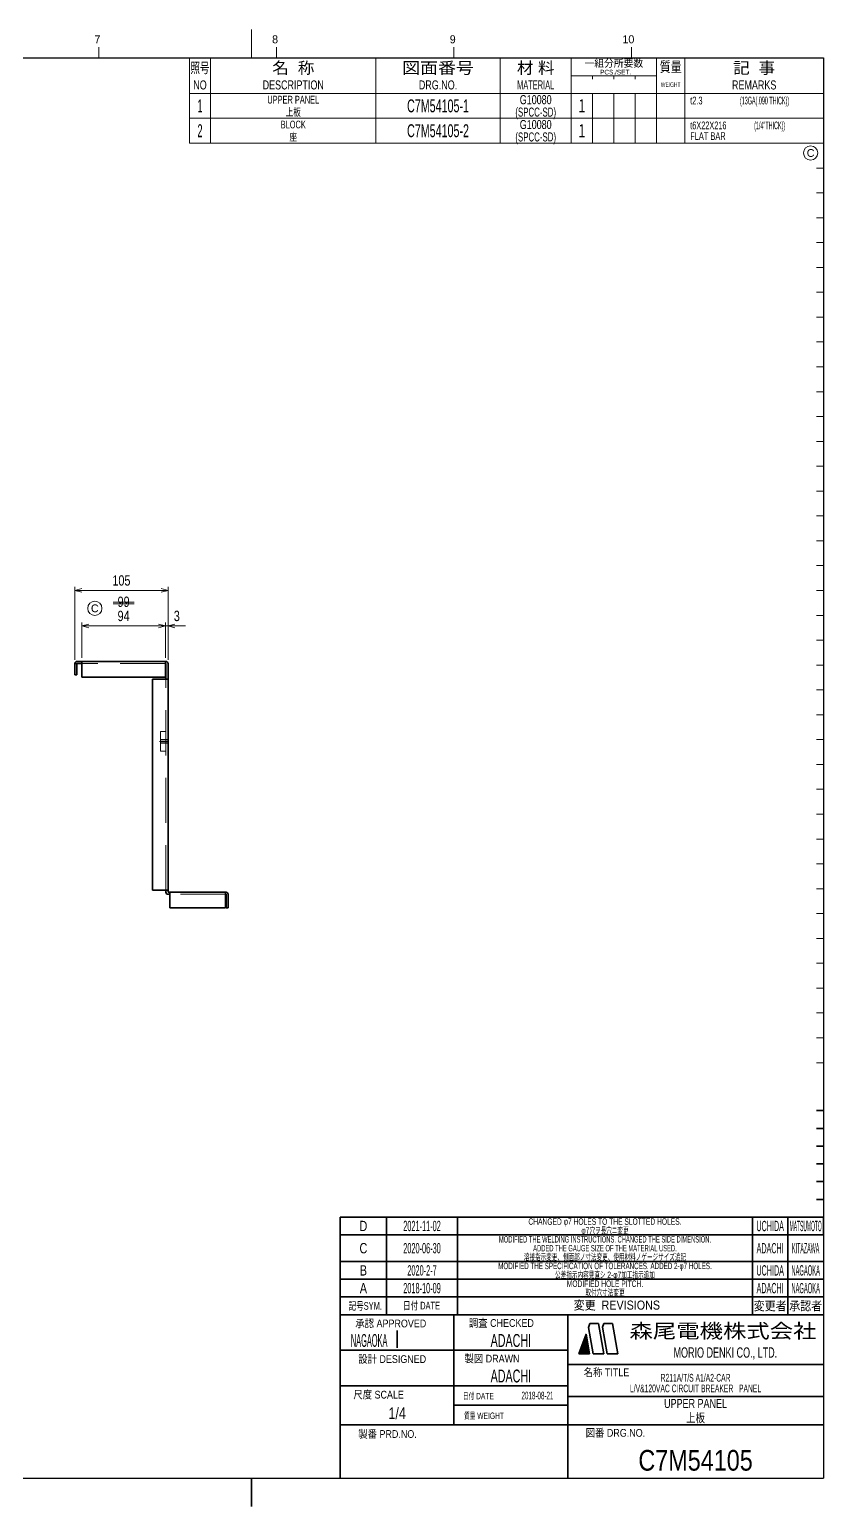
# Model space of a CAD drawing. Header units: millimetres. Extents: x 7 to 587, y 2 to 418.
# Drawn here: x 363.5 to 587, y 2 to 418 of the extents above; entities that cross this region are included whole.
import ezdxf
from ezdxf.enums import TextEntityAlignment as Align

# ---------------------------------------------------------------- set-up
doc = ezdxf.new("R2010")
doc.units = ezdxf.units.MM
doc.linetypes.add('DASHDOT', pattern=[25.3, 12.7, -6.3, 0, -6.3])
doc.linetypes.add('DASHED', pattern=[19, 12.7, -6.3])
for name, color, linetype in [('GR1_04', 7, 'Continuous'), ('GR1_05', 7, 'Continuous'), ('GR1_06', 7, 'Continuous'), ('GR1_16', 7, 'Continuous'), ('図面枠C7M', 7, 'Continuous'), ('表題、部品表_01', 7, 'Continuous'), ('表題、部品表_02', 7, 'Continuous'), ('表題、部品表_03', 7, 'Continuous'), ('表題、部品表_Layer1', 7, 'Continuous')]:
    doc.layers.add(name, color=color, linetype=linetype)
doc.styles.add('HG丸ｺﾞｼｯｸM-PRO', font='')
doc.styles.get('HG丸ｺﾞｼｯｸM-PRO').set_extended_font_data('HG丸ｺﾞｼｯｸM-PRO')

# ---------------------------------------------------------------- blocks, each defined once
blk = doc.blocks.new('BLKF024')
at = {"layer": '図面枠C7M', "color": 3, "linetype": 'Continuous', "lineweight": 35}
for p, q in [((30.067393, 143.236108), (30.09438, 143.263095)), ((30.188706, 143.216), (30.264271, 143.291564)), ((30.310019, 143.195891), (30.434161, 143.320033)), ((30.431331, 143.175782), (30.604052, 143.348503)), ((30.552644, 143.155673), (30.773942, 143.376972)), ((30.673956, 143.135565), (30.943833, 143.405441)), ((30.795269, 143.115456), (31.113723, 143.43391)), ((30.916582, 143.095347), (31.283614, 143.462379)), ((31.037894, 143.075238), (31.453504, 143.490848)), ((31.159207, 143.05513), (31.623395, 143.519317)), ((31.280519, 143.035021), (31.793285, 143.547787)), ((31.401832, 143.014912), (31.963176, 143.576256)), ((31.523145, 142.994803), (32.133066, 143.604725)), ((31.644457, 142.974695), (32.302957, 143.633194)), ((31.76577, 142.954586), (32.472847, 143.661663)), ((31.887082, 142.934477), (32.642738, 143.690132)), ((32.008395, 142.914368), (32.812628, 143.718601)), ((32.129708, 142.894259), (32.982519, 143.747071)), ((32.25102, 142.874151), (33, 143.62313)), ((32.372333, 142.854042), (33, 143.481709)), ((32.493645, 142.833933), (33, 143.340288)), ((32.614958, 142.813824), (33, 143.198866)), ((32.736271, 142.793716), (33, 143.057445)), ((32.857583, 142.773607), (33, 142.916024)), ((32.978896, 142.753498), (33, 142.774602))]:
    blk.add_line(p, q, dxfattribs=at)
blk = doc.blocks.new('BLKF025')
at = {"layer": '図面枠C7M', "color": 3, "linetype": 'Continuous', "lineweight": 35}
for p, q in [((30.067393, 205.236108), (30.09438, 205.263095)), ((30.188706, 205.216), (30.264271, 205.291564)), ((30.310019, 205.195891), (30.434161, 205.320033)), ((30.431331, 205.175782), (30.604052, 205.348503)), ((30.552644, 205.155673), (30.773942, 205.376972)), ((30.673956, 205.135565), (30.943833, 205.405441)), ((30.795269, 205.115456), (31.113723, 205.43391)), ((30.916582, 205.095347), (31.283614, 205.462379)), ((31.037894, 205.075238), (31.453504, 205.490848)), ((31.159207, 205.05513), (31.623395, 205.519317)), ((31.280519, 205.035021), (31.793285, 205.547787)), ((31.401832, 205.014912), (31.963176, 205.576256)), ((31.523145, 204.994803), (32.133066, 205.604725)), ((31.644457, 204.974695), (32.302957, 205.633194)), ((31.76577, 204.954586), (32.472847, 205.661663)), ((31.887082, 204.934477), (32.642738, 205.690132)), ((32.008395, 204.914368), (32.812628, 205.718601)), ((32.129708, 204.894259), (32.982519, 205.747071)), ((32.25102, 204.874151), (33, 205.62313)), ((32.372333, 204.854042), (33, 205.481709)), ((32.493645, 204.833933), (33, 205.340288)), ((32.614958, 204.813824), (33, 205.198866)), ((32.736271, 204.793716), (33, 205.057445)), ((32.857583, 204.773607), (33, 204.916024)), ((32.978896, 204.753498), (33, 204.774602))]:
    blk.add_line(p, q, dxfattribs=at)
blk = doc.blocks.new('BLKF026')
at = {"layer": '図面枠C7M', "color": 4, "linetype": 'Continuous', "lineweight": 13}
for p, q in [((519.749617, 49.41693), (520.269705, 49.937017)), ((519.830546, 49.63928), (520.248506, 50.05724)), ((519.911475, 49.861631), (520.227307, 50.177463)), ((519.992404, 50.083981), (520.206109, 50.297686)), ((520.073333, 50.306331), (520.18491, 50.417909)), ((520.154262, 50.528681), (520.163712, 50.538131)), ((518.157871, 44.996757), (520.693675, 47.532561)), ((518.211969, 45.192276), (520.672477, 47.652784)), ((518.292898, 45.414626), (520.651278, 47.773006)), ((518.299292, 44.996757), (520.714874, 47.412338)), ((518.373827, 45.636976), (520.63008, 47.893229)), ((518.440714, 44.996757), (520.736072, 47.292115)), ((518.454756, 45.859327), (520.608881, 48.013452)), ((518.535684, 46.081677), (520.587682, 48.133675)), ((518.582135, 44.996757), (520.757271, 47.171892)), ((518.616613, 46.304027), (520.566484, 48.253898)), ((518.697542, 46.526377), (520.545285, 48.374121)), ((518.723556, 44.996757), (520.778469, 47.051669)), ((518.778471, 46.748727), (520.524087, 48.494343)), ((518.8594, 46.971078), (520.502888, 48.614566)), ((518.864978, 44.996757), (520.799668, 46.931447)), ((518.940329, 47.193428), (520.48169, 48.734789)), ((519.006399, 44.996757), (520.820866, 46.811224)), ((519.021258, 47.415778), (520.460491, 48.855012)), ((519.102186, 47.638128), (520.439293, 48.975235)), ((519.147821, 44.996757), (520.842065, 46.691001)), ((519.183115, 47.860479), (520.418094, 49.095457)), ((519.264044, 48.082829), (520.396896, 49.21568)), ((519.289242, 44.996757), (520.863263, 46.570778)), ((519.344973, 48.305179), (520.375697, 49.335903)), ((519.425902, 48.527529), (520.354499, 49.456126)), ((519.430663, 44.996757), (520.884462, 46.450555)), ((519.506831, 48.749879), (520.3333, 49.576349)), ((519.572085, 44.996757), (520.90566, 46.330332)), ((519.58776, 48.97223), (520.312102, 49.696572)), ((519.668689, 49.19458), (520.290903, 49.816794)), ((519.713506, 44.996757), (520.926859, 46.21011)), ((519.854927, 44.996757), (520.948057, 46.089887)), ((519.996349, 44.996757), (520.969256, 45.969664)), ((520.13777, 44.996757), (520.990455, 45.849441)), ((520.279191, 44.996757), (521.011653, 45.729218)), ((520.420613, 44.996757), (521.032852, 45.608995)), ((520.562034, 44.996757), (521.05405, 45.488773)), ((520.703455, 44.996757), (521.075249, 45.36855)), ((520.844877, 44.996757), (521.096447, 45.248327)), ((520.986298, 44.996757), (521.117646, 45.128104)), ((521.12772, 44.996757), (521.138844, 45.007881))]:
    blk.add_line(p, q, dxfattribs=at)
blk = doc.blocks.new('BLKF023')
at = {"layer": '図面枠C7M', "color": 4, "linetype": 'Continuous', "lineweight": 13}
for p, q in [((426, 410), (426, 418)), ((83, 413), (83, 410)), ((133, 413), (133, 410)), ((183, 413), (183, 410)), ((233, 413), (233, 410)), ((283, 413), (283, 410)), ((333, 413), (333, 410)), ((383, 413), (383, 410)), ((433, 413), (433, 410)), ((483, 413), (483, 410)), ((533, 413), (533, 410)), ((585, 393), (587, 393)), ((585, 386), (587, 386)), ((585, 379), (587, 379)), ((585, 372), (587, 372)), ((585, 365), (587, 365)), ((30, 360), (33, 360)), ((585, 358), (587, 358)), ((585, 351), (587, 351)), ((585, 344), (587, 344)), ((585, 337), (587, 337)), ((585, 330), (587, 330)), ((585, 323), (587, 323)), ((585, 316), (587, 316)), ((30, 310), (33, 310)), ((585, 309), (587, 309)), ((585, 302), (587, 302)), ((585, 295), (587, 295)), ((585, 288), (587, 288)), ((585, 281), (587, 281)), ((585, 274), (587, 274)), ((585, 267), (587, 267)), ((30, 260), (33, 260)), ((587, 260), (585, 260)), ((585, 253), (587, 253)), ((585, 246), (587, 246)), ((585, 239), (587, 239)), ((585, 232), (587, 232)), ((585, 225), (587, 225)), ((585, 218), (587, 218)), ((30, 210), (33, 210)), ((585, 211), (587, 211)), ((585, 204), (587, 204)), ((585, 197), (587, 197)), ((585, 190), (587, 190)), ((585, 183), (587, 183)), ((7, 177), (33, 177)), ((585, 176), (587, 176)), ((585, 169), (587, 169)), ((30, 160), (33, 160)), ((585, 162), (587, 162)), ((585, 155), (587, 155)), ((585, 148), (587, 148)), ((585, 141), (587, 141)), ((585, 134), (587, 134)), ((585, 127), (587, 127)), ((30, 110), (33, 110)), ((30, 60), (33, 60))]:
    blk.add_line(p, q, dxfattribs=at)
at = {"layer": '図面枠C7M', "color": 2, "linetype": 'Continuous', "lineweight": 25}
for p, q in [((33, 410), (587, 410)), ((33, 410), (33, 10)), ((587, 410), (587, 10)), ((7, 46), (7, 10)), ((7, 46), (33, 46)), ((7, 10), (587, 10))]:
    blk.add_line(p, q, dxfattribs=at)
at = {"layer": '図面枠C7M', "color": 3, "linetype": 'Continuous', "lineweight": 35}
for p, q in [((33, 205.75), (30, 205.25)), ((30, 205.25), (33, 204.75)), ((33, 143.75), (30, 143.25)), ((30, 143.25), (33, 142.75)), ((587, 113.5), (585, 113.5)), ((587, 108.5), (585, 108.5)), ((587, 103.5), (585, 103.5)), ((587, 98.5), (585, 98.5)), ((587, 93.5), (585, 93.5)), ((587, 88.5), (585, 88.5)), ((587, 83.5), (585, 83.5)), ((451, 78.5), (587, 78.5)), ((451, 78.5), (451, 10)), ((464, 56), (464, 78.5)), ((484, 56), (484, 78.5)), ((567, 56), (567, 78.5)), ((577, 56), (577, 78.5)), ((451, 71), (587, 71)), ((451, 66), (587, 66)), ((451, 61), (587, 61)), ((451, 56), (587, 56)), ((483, 56), (483, 25)), ((515, 56), (515, 10)), ((467.01, 51.56), (467.01, 46.69)), ((518.14, 45), (520.16, 50.55)), ((521.14, 45), (520.16, 50.55)), ((520.84, 52.4), (521.23, 53.5)), ((522.14, 45), (520.84, 52.4)), ((521.23, 53.5), (523.64, 53.5)), ((525.14, 45), (523.64, 53.5)), ((525.18, 53.5), (524.82, 52.51)), ((526.14, 45), (524.82, 52.51)), ((525.18, 53.5), (527.64, 53.5)), ((529.14, 45), (527.64, 53.5)), ((451, 46), (515, 46)), ((515, 42), (587, 42)), ((518.14, 45), (521.14, 45)), ((522.14, 45), (525.14, 45)), ((526.14, 45), (529.14, 45)), ((7, 40), (33, 40)), ((7, 34), (33, 34)), ((451, 36), (515, 36)), ((483, 30.5), (515, 30.5)), ((515, 33), (587, 33)), ((7, 28), (33, 28)), ((451, 25), (587, 25)), ((7, 22), (33, 22)), ((7, 16), (33, 16)), ((426, 2), (426, 10))]:
    blk.add_line(p, q, dxfattribs=at)
for name in ['BLKF025', 'BLKF024']:
    blk.add_blockref(name, (0, 0), dxfattribs=at)
at = {"layer": '図面枠C7M', "color": 4, "linetype": 'Continuous', "lineweight": 13}
blk.add_blockref('BLKF026', (0, 0), dxfattribs=at)
at = {"layer": '図面枠C7M', "color": 4, "linetype": 'Continuous', "lineweight": 13, "style": 'HG丸ｺﾞｼｯｸM-PRO'}
for s, height, width, p in [('1', 2.25, 1.003994, (81.79, 413.45)), ('2', 2.25, 1.003994, (131.79, 413.45)), ('3', 2.25, 1.003994, (181.79, 413.45)), ('4', 2.25, 1.003994, (231.79, 413.45)), ('5', 2.25, 1.003994, (281.79, 413.45)), ('6', 2.25, 1.003994, (331.79, 413.45)), ('7', 2.25, 1.003994, (381.79, 413.45)), ('8', 2.25, 1.003994, (431.8, 413.45)), ('9', 2.25, 1.003994, (481.8, 413.45)), ('10', 2.255, 1.003994, (530.4, 413.45)), ('A', 2.25, 1.002405, (26.79, 358.45)), ('B', 2.25, 1.004704, (26.79, 308.45)), ('D', 2.25, 1.002334, (26.79, 208.45)), ('E', 2.25, 1.001589, (26.79, 158.45)), ('F', 2.25, 0.998986, (26.79, 108.45)), ('G', 2.25, 1.003714, (26.79, 58.45))]:
    blk.add_text(s, height=height, dxfattribs=dict(at, width=width)).set_placement(p, align=Align.BOTTOM_LEFT)
at = {"layer": '図面枠C7M', "color": 3, "linetype": 'Continuous', "lineweight": 35, "style": 'HG丸ｺﾞｼｯｸM-PRO', "width": 1.001214}
blk.add_text('C', height=2.25, dxfattribs=at).set_placement((26.79, 258.45), align=Align.BOTTOM_LEFT)
at = {"layer": '図面枠C7M', "color": 4, "linetype": 'Continuous', "lineweight": 13, "style": 'HG丸ｺﾞｼｯｸM-PRO'}
for s, height, width, p in [('記号SYM.', 2.182, 0.69227, (458.03, 58.49)), ('日付 DATE', 2.182, 0.692507, (473.87, 58.58)), ('変更  REVISIONS', 2.5455, 0.887352, (528.85, 58.72)), ('変更者', 2.545, 0.887717, (572, 58.5)), ('承認者', 2.545, 0.887717, (582, 58.5)), ('承認 APPROVED', 2.1818, 0.863151, (465.21, 53.54)), ('調査 CHECKED', 2.182, 0.863174, (496.34, 53.67)), ('設計 DESIGNED', 2.1818, 0.862613, (465.61, 43.51)), ('製図 DRAWN', 2.182, 0.863099, (493.7, 43.65)), ('名称 TITLE', 2.182, 0.862489, (525.93, 39.77)), ('尺度 SCALE', 2.182, 0.862581, (461.78, 33.49)), ('日付 DATE', 1.818, 0.618255, (489.88, 33.09)), ('質量 WEIGHT', 1.818, 0.618812, (491.46, 27.55)), ('製番 PRD.NO.', 2.182, 0.863299, (464.29, 22.41)), ('図番 DRG.NO.', 2.182, 0.863083, (528.44, 22.73))]:
    blk.add_text(s, height=height, dxfattribs=dict(at, width=width)).set_placement(p, align=Align.MIDDLE_CENTER)
at = {"layer": '図面枠C7M', "color": 2, "linetype": 'Continuous', "lineweight": 25, "style": 'HG丸ｺﾞｼｯｸM-PRO', "width": 1.206081}
blk.add_text('森尾電機株式会社', height=4, dxfattribs=at).set_placement((558.72, 51.43), align=Align.MIDDLE_CENTER)
at = {"layer": '図面枠C7M', "color": 3, "linetype": 'Continuous', "lineweight": 35, "style": 'HG丸ｺﾞｼｯｸM-PRO', "width": 0.652197}
blk.add_text('MORIO DENKI CO., LTD.', height=2.9091, dxfattribs=at).set_placement((559.38, 45.36), align=Align.MIDDLE_CENTER)
blk = doc.blocks.new('BLKF027')
at = {"layer": '図面枠C7M', "color": 3, "linetype": 'Continuous', "lineweight": 35, "style": 'HG丸ｺﾞｼｯｸM-PRO'}
for s, height, width, p in [('D', 2.91, 0.784656, (457.5, 81)), ('2021-11-02', 2.909, 0.488281, (474, 81)), ('CHANGED φ7 HOLES TO THE SLOTTED HOLES.', 1.8182, 0.618483, (525.5, 82.25)), ('UCHIDA', 2.909, 0.415827, (572, 81)), ('MATSUMOTO', 2.909, 0.286058, (582, 81)), ('C', 2.91, 0.782198, (457.5, 74.75)), ('2020-06-30', 2.909, 0.488281, (474, 74.75)), ('MODIFIED THE WELDING INSTRUCTIONS. CHANGED THE SIDE DIMENSION.', 1.8182, 0.537523, (525.5, 77.25)), ('ADACHI', 2.909, 0.415454, (572, 74.75)), ('KITAZAWA', 2.909, 0.308644, (582, 74.75)), ('B', 2.91, 0.78204, (457.5, 68.5)), ('2020-2-7', 2.909, 0.488281, (474, 68.5)), ('MODIFIED THE SPECIFICATION OF TOLERANCES. ADDED 2-φ7 HOLES.', 1.8182, 0.578157, (525.5, 69.75)), ('UCHIDA', 2.909, 0.415827, (572, 68.5)), ('NAGAOKA', 2.909, 0.334453, (582, 68.5)), ('A', 2.91, 0.782973, (457.5, 63.5)), ('2018-10-09', 2.909, 0.488281, (474, 63.5)), ('MODIFIED HOLE PITCH.', 1.8182, 0.618473, (525.5, 64.75)), ('ADACHI', 2.909, 0.415454, (572, 63.5)), ('NAGAOKA', 2.909, 0.334453, (582, 63.5)), ('NAGAOKA', 3.636, 0.414524, (459.11, 48.75)), ('ADACHI', 3.636, 0.619335, (499, 48.75)), ('ADACHI', 3.636, 0.619335, (499, 38.75)), ('R211A/T/S A1/A2-CAR', 2.1818, 0.521924, (551, 38.25)), ('2018-08-21', 2.182, 0.482412, (506.5, 33.25)), ('L/V&120VAC CIRCUIT BREAKER\u3000PANEL', 2.1818, 0.522042, (551, 35.25)), ('1/4', 3.273, 0.80628, (467, 28.25)), ('UPPER PANEL', 2.5455, 0.742433, (551, 31)), ('C7M54105', 5.818, 0.846013, (551, 15))]:
    blk.add_text(s, height=height, dxfattribs=dict(at, width=width)).set_placement(p, align=Align.MIDDLE_CENTER)
blk = doc.blocks.new('BLKF028')
at = {"layer": '表題、部品表_02', "color": 4, "linetype": 'Continuous', "lineweight": 13}
for p, q in [((408.5, 400), (408.5, 393)), ((408.5, 400), (587, 400)), ((414.5, 400), (414.5, 393)), ((461, 400), (461, 393)), ((496, 400), (496, 393)), ((516, 400), (516, 393)), ((522, 400), (522, 393)), ((528, 400), (528, 393)), ((534, 393), (534, 400)), ((540, 400), (540, 393)), ((548, 400), (548, 393)), ((587, 400), (587, 393)), ((408.5, 393), (587, 393))]:
    blk.add_line(p, q, dxfattribs=at)
blk = doc.blocks.new('BLKF031')
at = {"layer": 'GR1_04', "color": 3, "linetype": 'Continuous', "lineweight": 35}
for p, q in [((376.25, 239.425), (376.25, 236.25)), ((378.25, 239.425), (376.25, 239.425)), ((376.825, 240), (401.925, 240)), ((376.825, 236.25), (376.825, 239.425)), ((378.25, 235.625), (378.25, 240)), ((401.75, 235.625), (401.75, 240)), ((401.925, 239.425), (401.75, 239.425)), ((401.925, 235), (401.925, 239.425)), ((402.5, 175), (402.5, 239.425)), ((376.825, 236.25), (376.25, 236.25)), ((401.75, 235.625), (378.25, 235.625)), ((402.5, 235), (398.125, 235)), ((398.125, 175.55), (398.125, 235)), ((402.5, 175.55), (398.125, 175.55)), ((401.925, 175), (401.925, 175.55)), ((418.85, 175), (402.5, 175)), ((403.05, 170.625), (403.05, 175)), ((418.675, 170.625), (418.675, 175)), ((403.05, 174.425), (402.5, 174.425)), ((418.675, 170.625), (403.05, 170.625)), ((418.85, 174.425), (418.675, 174.425)), ((418.85, 170.625), (418.85, 174.425)), ((419.425, 170.625), (418.85, 170.625)), ((419.425, 174.425), (419.425, 170.625))]:
    blk.add_line(p, q, dxfattribs=at)
at = {"layer": 'GR1_04', "color": 4, "linetype": 'DASHED', "lineweight": 13}
for p, q in [((401.75, 239.425), (378.25, 239.425)), ((401.925, 175.55), (401.925, 235)), ((418.675, 174.425), (403.05, 174.425))]:
    blk.add_line(p, q, dxfattribs=at)
at = {"layer": 'GR1_04', "color": 3, "linetype": 'Continuous', "lineweight": 35}
for centre, start, end in [((376.825, 239.425), 90, 180), ((401.925, 239.425), 0, 90), ((402.5, 175), 180, 270), ((418.85, 174.425), 0, 90)]:
    blk.add_arc(centre, 0.575, start, end, dxfattribs=at)
blk = doc.blocks.new('FXTIP_ARROW_S')
at = {"color": 0, "linetype": 'Continuous', "lineweight": -2}
for q in [(-1, 0), (-0.97, 0.26), (-0.97, -0.26)]:
    blk.add_line((0, 0), q, dxfattribs=at)
blk = doc.blocks.new('FXTIP_ARROW_E')
at = {"color": 0, "linetype": 'Continuous', "lineweight": -2}
for q in [(-1, 0), (-0.97, 0.26), (-0.97, -0.26)]:
    blk.add_line((0, 0), q, dxfattribs=at)
blk = doc.blocks.new('BLKF043')
at = {"layer": 'GR1_06', "color": 4, "linetype": 'DASHED', "lineweight": 13}
for p, q in [((400.425, 220.25), (400.425, 214.75)), ((400.425, 220.25), (401.925, 220.25)), ((401.925, 214.75), (401.925, 220.25)), ((400.425, 214.75), (401.925, 214.75))]:
    blk.add_line(p, q, dxfattribs=at)
blk = doc.blocks.new('BLKF044')
at = {"layer": 'GR1_06', "color": 4, "linetype": 'DASHED', "lineweight": 13}
for p, q in [((400.425, 218), (402.5, 218)), ((400.425, 217.9), (402.5, 217.9)), ((400.425, 217.1), (402.5, 217.1)), ((400.425, 217), (402.5, 217))]:
    blk.add_line(p, q, dxfattribs=at)
blk = doc.blocks.new('BLKF042')
at = {"layer": 'GR1_06', "color": 4, "linetype": 'DASHDOT', "lineweight": 13}
blk.add_line((400.09, 217.5), (402.71, 217.5), dxfattribs=at)
at = {"layer": 'GR1_06', "color": 4, "linetype": 'DASHED', "lineweight": 13}
for name in ['BLKF043', 'BLKF044']:
    blk.add_blockref(name, (0, 0), dxfattribs=at)
blk = doc.blocks.new('BLKF059')
at = {"layer": '表題、部品表_02', "color": 4, "linetype": 'Continuous', "lineweight": 13}
for p, q in [((408.5, 393), (408.5, 386)), ((408.5, 393), (587, 393)), ((414.5, 393), (414.5, 386)), ((461, 393), (461, 386)), ((496, 393), (496, 386)), ((516, 393), (516, 386)), ((522, 393), (522, 386)), ((528, 393), (528, 386)), ((534, 386), (534, 393)), ((540, 393), (540, 386)), ((548, 393), (548, 386)), ((587, 393), (587, 386)), ((408.5, 386), (587, 386))]:
    blk.add_line(p, q, dxfattribs=at)
blk = doc.blocks.new('BLKF065')
at = {"layer": '表題、部品表_01', "color": 4, "linetype": 'Continuous', "lineweight": 13}
for p, q in [((408.5, 410), (408.5, 400)), ((408.5, 410), (587, 410)), ((414.5, 410), (414.5, 400)), ((461, 410), (461, 400)), ((496, 410), (496, 400)), ((516, 410), (516, 400)), ((540, 410), (540, 400)), ((548, 410), (548, 400)), ((587, 410), (587, 400)), ((516, 405), (540, 405)), ((522, 404), (522, 405)), ((528, 405), (528, 404)), ((534, 405), (534, 404)), ((408.5, 400), (587, 400))]:
    blk.add_line(p, q, dxfattribs=at)
at = {"layer": '表題、部品表_01', "color": 3, "linetype": 'Continuous', "lineweight": 35, "style": 'HG丸ｺﾞｼｯｸM-PRO'}
for s, height, width, p in [('照号', 2.909, 0.651535, (411.5, 407.2)), ('名  称', 3.273, 1.042426, (437.75, 407.2)), ('図面番号', 3.273, 1.127518, (478.5, 407.2)), ('材 料', 3.273, 1.042439, (506, 407.2)), ('一組分所要数', 2.036, 0.966638, (528, 408.5)), ('質量', 2.909, 0.781842, (544, 407.5)), ('記  事', 3.273, 1.042426, (567.5, 407.2)), ('NO', 2.545, 0.740841, (411.5, 402.4)), ('DESCRIPTION', 2.5455, 0.741365, (437.75, 402.4)), ('DRG.NO.', 2.545, 0.741189, (478.5, 402.4)), ('MATERIAL', 2.545, 0.594756, (506, 402.4)), ('PCS./SET.', 1.309, 0.862935, (528.5, 406)), ('REMARKS', 2.545, 0.742803, (567.5, 402.4)), ('WEIGHT', 1.309, 0.635507, (544, 402.5))]:
    blk.add_text(s, height=height, dxfattribs=dict(at, width=width)).set_placement(p, align=Align.MIDDLE_CENTER)
blk = doc.blocks.new('BLKF064')
at = {"layer": '表題、部品表_01', "color": 3, "linetype": 'Continuous', "lineweight": 13}
blk.add_blockref('BLKF065', (0, 0), dxfattribs=at)
blk = doc.blocks.new('BLKF070')
at = {"layer": 'GR1_05', "color": 4, "linetype": 'Continuous', "lineweight": 13}
blk.add_circle((381.89, 254.97), 2, dxfattribs=at)
at = {"layer": 'GR1_05', "color": 4, "linetype": 'Continuous', "lineweight": 13, "style": 'HG丸ｺﾞｼｯｸM-PRO', "width": 1.042931}
blk.add_text('C', height=2.18, dxfattribs=at).set_placement((381.89, 254.97), align=Align.MIDDLE_CENTER)
blk = doc.blocks.new('BLKF071')
at = {"layer": '表題、部品表_Layer1', "color": 4, "linetype": 'Continuous', "lineweight": 13}
blk.add_circle((583.39, 383.23), 2, dxfattribs=at)
at = {"layer": '表題、部品表_Layer1', "color": 4, "linetype": 'Continuous', "lineweight": 13, "style": 'HG丸ｺﾞｼｯｸM-PRO', "width": 1.042931}
blk.add_text('C', height=2.18, dxfattribs=at).set_placement((583.39, 383.23), align=Align.MIDDLE_CENTER)
blk = doc.blocks.new('BLKF073')
at = {"layer": '図面枠C7M', "color": 3, "linetype": 'Continuous', "lineweight": 35}
for p, q in [((451, 83.5), (587, 83.5)), ((451, 83.5), (451, 78.5)), ((464, 83.5), (464, 78.5)), ((484, 83.5), (484, 78.5)), ((567, 83.5), (567, 78.5)), ((577, 83.5), (577, 78.5)), ((587, 83.5), (587, 78.5)), ((451, 78.5), (587, 78.5))]:
    blk.add_line(p, q, dxfattribs=at)
blk = doc.blocks.new('BLKF072')
at = {"layer": '図面枠C7M', "color": 3, "linetype": 'Continuous', "lineweight": 35}
blk.add_blockref('BLKF073', (0, 0), dxfattribs=at)

msp = doc.modelspace()

# ---------------------------------------------------------------- linework, layer by layer
at = {"layer": 'GR1_05', "color": 4, "linetype": 'Continuous', "lineweight": 13}
for p, q in [((387.04, 256.75), (392.96, 256.75)), ((387.04, 256.25), (392.96, 256.25))]:
    msp.add_line(p, q, dxfattribs=at)
at = {"layer": 'GR1_16', "color": 4, "linetype": 'Continuous', "lineweight": 13}
for p, q in [((376.25, 240.43), (376.25, 261)), ((376.25, 260), (402.5, 260)), ((402.5, 240.43), (402.5, 261)), ((378.25, 241), (378.25, 251)), ((378.25, 250), (401.75, 250)), ((401.75, 241), (401.75, 251)), ((401.75, 250), (402.5, 250)), ((402.5, 240.43), (402.5, 251)), ((402.5, 250), (407.46, 250))]:
    msp.add_line(p, q, dxfattribs=at)

# ---------------------------------------------------------------- block references
at = {"layer": 'GR1_04', "color": 3, "linetype": 'Continuous', "lineweight": 35}
msp.add_blockref('BLKF031', (0, 0), dxfattribs=at)
at = {"layer": 'GR1_05', "color": 4, "linetype": 'Continuous', "lineweight": 13}
msp.add_blockref('BLKF070', (0, 0), dxfattribs=at)
at = {"layer": 'GR1_06', "color": 4, "linetype": 'DASHED', "lineweight": 13}
msp.add_blockref('BLKF042', (0, 0), dxfattribs=at)
at = {"layer": 'GR1_16', "color": 4, "linetype": 'Continuous', "lineweight": 13, "xscale": 2, "yscale": 2}
for name, p, rotation in [('FXTIP_ARROW_S', (376.25, 260), 180), ('FXTIP_ARROW_E', (402.5, 260), 360), ('FXTIP_ARROW_S', (378.25, 250), 180), ('FXTIP_ARROW_E', (401.75, 250), 360), ('FXTIP_ARROW_S', (402.5, 250), 180)]:
    msp.add_blockref(name, p, dxfattribs=dict(at, rotation=rotation))
at = {"layer": '図面枠C7M', "color": 4, "linetype": 'Continuous', "lineweight": 13}
msp.add_blockref('BLKF023', (0, 0), dxfattribs=at)
at = {"layer": '図面枠C7M', "color": 3, "linetype": 'Continuous', "lineweight": 35}
for name in ['BLKF072', 'BLKF027']:
    msp.add_blockref(name, (0, 0), dxfattribs=at)
at = {"layer": '表題、部品表_01', "color": 3, "linetype": 'Continuous', "lineweight": 13}
msp.add_blockref('BLKF064', (0, 0), dxfattribs=at)
at = {"layer": '表題、部品表_02', "color": 4, "linetype": 'Continuous', "lineweight": 13}
for name in ['BLKF028', 'BLKF059']:
    msp.add_blockref(name, (0, 0), dxfattribs=at)
at = {"layer": '表題、部品表_Layer1', "color": 4, "linetype": 'Continuous', "lineweight": 13}
msp.add_blockref('BLKF071', (0, 0), dxfattribs=at)

# ---------------------------------------------------------------- texts
at = {"layer": 'GR1_05', "color": 3, "linetype": 'Continuous', "lineweight": 35, "style": 'HG丸ｺﾞｼｯｸM-PRO', "width": 0.784542}
msp.add_text('99', height=2.909, rotation=0, dxfattribs=at).set_placement((390, 254.5), align=Align.BOTTOM_CENTER)
at = {"layer": 'GR1_16', "color": 3, "linetype": 'Continuous', "lineweight": 35, "style": 'HG丸ｺﾞｼｯｸM-PRO', "width": 0.784542}
for s, height, p in [('105', 2.909, (389.38, 260.5)), ('94', 2.909, (390, 250.5)), ('3', 2.91, (404.98, 250.5))]:
    msp.add_text(s, height=height, rotation=0, dxfattribs=at).set_placement(p, align=Align.BOTTOM_CENTER)
at = {"layer": '図面枠C7M', "color": 3, "linetype": 'Continuous', "lineweight": 35, "style": 'HG丸ｺﾞｼｯｸM-PRO'}
for s, height, width, p in [('φ7穴ヲ長穴ニ変更', 1.818, 0.619043, (525.5, 79.75)), ('ADDED THE GAUGE SIZE OF THE MATERIAL USED.', 1.8182, 0.537944, (525.5, 74.75)), ('溶接指示変更、側面部ノ寸法変更、使用材料ノゲージサイズ追記', 1.8182, 0.618958, (525.5, 72.25)), ('公差指示内容見直シ 2-φ7加工指示追加', 1.8182, 0.618921, (525.5, 67.25)), ('取付穴寸法変更', 1.818, 0.618958, (525.5, 62.25)), ('上板', 2.545, 0.741121, (551, 27))]:
    msp.add_text(s, height=height, dxfattribs=dict(at, width=width)).set_placement(p, align=Align.MIDDLE_CENTER)
at = {"layer": '表題、部品表_03', "color": 3, "linetype": 'Continuous', "lineweight": 35, "style": 'HG丸ｺﾞｼｯｸM-PRO'}
for s, height, width, p in [('G10080', 2.545, 0.740408, (506, 398.25)), ('1', 3.64, 0.521199, (411.5, 396.5)), ('UPPER PANEL', 2.1818, 0.691487, (437.75, 398.25)), ('上板', 2.182, 0.692256, (437.75, 394.75)), ('C7M54105-1', 3.636, 0.61972, (478.5, 396.5)), ('(SPCC-SD)', 2.545, 0.652377, (506, 394.75)), ('１', 3.64, 0.578238, (519, 396.5)), ('2', 3.64, 0.521199, (411.5, 389.5)), ('BLOCK', 2.182, 0.693284, (437.75, 391.25)), ('C7M54105-2', 3.636, 0.61972, (478.5, 389.5)), ('G10080', 2.545, 0.740408, (506, 391.25)), ('１', 3.64, 0.578238, (519, 389.5)), ('座', 2.18, 0.692256, (437.75, 387.75)), ('(SPCC-SD)', 2.545, 0.652377, (506, 387.75))]:
    msp.add_text(s, height=height, dxfattribs=dict(at, width=width)).set_placement(p, align=Align.MIDDLE_CENTER)
for s, height, width, p in [('t2.3', 2.182, 0.690457, (549.5, 398)), ('(13GA(.090 THICK))', 2.1818, 0.416535, (563.5, 398)), ('t6X22X216', 2.182, 0.619122, (549.5, 391)), ('(1/4"THICK))', 2.1818, 0.416609, (567.5, 391)), ('FLAT BAR', 2.182, 0.692996, (549.5, 388))]:
    msp.add_text(s, height=height, dxfattribs=dict(at, width=width)).set_placement(p, align=Align.MIDDLE_LEFT)

doc.saveas('drawing.dxf')
